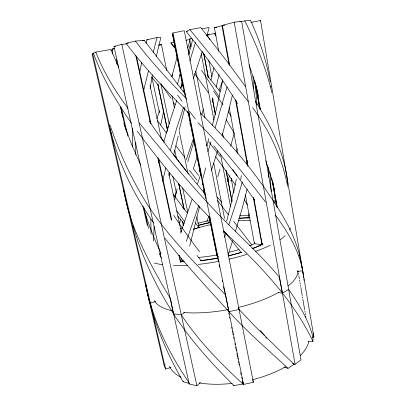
<?xml version="1.0" encoding="UTF-8"?>
<svg xmlns="http://www.w3.org/2000/svg" width="406" height="406" viewBox="0 0 406 406"><rect width="100%" height="100%" fill="white"/><g stroke="black" fill="none" stroke-linecap="round" stroke-linejoin="round"><path stroke-width="0.61" d="M268.569 177.31L268.417 167.353M308.159 341.761L312.93 341.279C313.305 337.721 312.321 334.311 311.169 330.971C306.144 315.909 297.598 302.333 288.615 289.351L282.434 293.233L278.191 292.462M150.829 219.128L151.047 234.211M135.802 142.252L135.716 154.676M132.493 128.245L132.326 146.749M154.168 226.477L153.544 241.093M245.376 194.738L254.466 243.732L261.936 244.529L262.174 243.057M254.466 243.732L254.663 242.483M150.037 88.488L152.453 74.897M256.896 90.411L257.084 89.345M236.343 179.071L233.516 192.992M179.356 224.858L180.538 218.946M220.646 89.198L216.911 107.017L212.404 125.408M174.565 42.072L171.022 42.772L170.921 43.29L175.356 48.72M242.763 381.554L243.514 384.446L253.369 382.3L184.283 30.709L172.956 32.942L172.54 35.053L183.091 87.518M247.361 160.471L246.762 163.451M139.557 73.105L141.694 62.585M160.756 124.957L163.801 110.391M168.947 175.828L169.606 172.667M158.579 162.74L159.203 159.949M219.042 74.42L216.144 87.077M232.41 95.065L227.847 114.081L222.082 135.695M156.285 56.53L160.857 37.504L157.046 37.54L146.84 39.818L145.982 43.452M232.136 199.214L226.69 221.214M143.526 91.167L148.423 70.989M213.921 67.726L210.988 79.967M182.913 208.024L183.608 205.04M162.573 181.386L165.841 167.845M180.731 87.858L182.406 80.855M173.661 154.864L178.234 136.142M183.243 260.094L180.711 261.616L181.507 258.338M189.632 246.168L199.564 206.679M247.147 189.094L242.291 207.892L235.338 231.765M213.236 99.059L212.516 101.936M188.724 55.043L192.688 39.357M157.046 37.54L153.169 52.607M234.166 133.178L230.745 146.064M171.845 76.663L177.209 56.566M203.954 190.003L204.254 188.866M227.142 86.722L215.15 127.804M170.383 150.19L176.61 128.524L183.487 107.473M237.307 148.586L236.399 151.925M249.147 213.333L247.883 217.946M177.488 84.169L180.523 73.1M199.63 171.692L200.412 168.82M242.311 181.924L236.942 200.178L228.806 224.909M163.684 142.156L168.83 124.556L176.666 100.541M206.923 35.758L209.141 27.517L201.66 28.796M203.34 109.067L201.848 114.421M208.872 138.512L206.903 145.581M223.66 232.273L223.919 231.344M208.623 223.006L209.689 219.276M195.519 42.427L189.785 61.154M187.795 161.735L194.093 140.821M227.649 181.918L229.476 175.747M187.755 47.852L189.988 40.448M193.429 168.612L197.108 156.442M210.942 141.735L207.852 151.859M174.641 196.94L176.331 191.429M217.773 150.448L211.293 170.611M202.371 51.176L193.393 78.627M232.633 240.56L228.06 254.993M186.308 241.347L198.701 205.659M180.624 233.085L192.053 199.447M190.622 44.097L188.166 51.603M186.273 159.751L193.276 139.146M218.281 256.191L217.667 258.069L216.763 255.029L217.149 253.841M200.98 173.535L197.428 184.075M156.848 118.892L159.695 110.498M182.852 82.21L180.843 88.173M224.645 237.17L225.949 233.318M172.758 73.999L171.809 76.668M222.244 81.682L219.088 90.299M204.67 189.399L203.614 192.292M179.665 75.354L180.076 74.257M231.689 178.63L230.755 180.929M206.801 221.453L208.892 216.398M93.893 53.435L92.675 53.663L92.126 54.409L164.06 365.126L165.612 369.079L170.997 367.445M126.829 43.792L121.805 44.396L113.944 46.446L189.232 384.086L196.885 385.7L200.473 382.472M145.663 284.758C152.133 318.994 165.77 351.571 183.091 381.686L183.634 381.259M292.69 363.644L295.096 364.339L300.968 359.802L241.6 21.234L234.176 22.208L222.412 25.405L229.664 65.29M134.259 229.984C143.206 259.667 156.919 287.783 173.575 313.879L181.289 314.812L184.816 312.285M284.236 367.014L288.011 368.354L294.04 364.304L254.912 326.221L239.063 309.473L238.495 307.723M237.576 103.687C222.148 78.505 204.715 54.592 186.283 31.536L189.856 29.643L200.858 27.613L227.309 61.819L245.371 86.463M118.785 67.584L110.914 49.451L95.791 52.09L93.4 53.201C102.632 78.221 116.116 101.464 131.488 123.185M159.649 45.208L161.426 44.574L166.785 70.634M112.447 53.988L112.33 49.05L114.553 48.314M193.753 229.126L199.057 227.492L196.849 216.768M164.06 365.126L165.237 364.771M145.541 283.023L148.977 299.973L150.342 303.038L155.66 301.562M218.743 51.166L214.368 27.588L224.406 25.202M239.834 21.711L241.6 21.234M159.533 254.08L160.756 253.76M241.184 21.772L244.859 20.853L250.522 20.3C259.185 39.215 265.91 59.078 269.736 79.546M208.699 37.859L206.842 35.124L215.921 33.125M189.186 113.721C167.049 91.294 144.993 68.614 126.093 43.325L135.426 41.087L144.303 40.351L185.298 94.273M142.465 40.788L144.303 40.351M191.069 46.939L189.521 39.012L191.947 38.484M165.034 238.352C184.4 263.362 206.101 286.423 227.284 309.869L228.898 311.646L239.063 309.473M250.862 22.503L260.52 20.488L260.637 21.092M185.994 40.285L189.693 39.514M186.283 31.536L187.476 31.318M110.909 50.263L112.685 49.933M158.421 45.107L161.426 44.574M123.454 188.805C130.143 228.695 150.144 264.6 170.53 298.811C172.362 306.073 172.129 314.234 177.63 319.989C184.634 330.266 192.231 340.126 200.27 349.612C210.892 362.137 222.255 374.007 233.886 385.593L242.945 384.01L242.615 381.315M112.33 49.05L114.193 48.75M297.263 271.497L302.693 270.695L303.754 277.745M214.368 27.588L216.834 27.253M222.412 25.405L224.269 25.157M312.64 337.188L313.874 337.026L313.193 332.92M113.944 46.446L115.735 46.228M206.842 35.124L209.156 34.845M312.184 337.411L312.97 337.33M298.877 255.866L299.74 255.785L302.693 270.695L302.165 267.478L302.861 273.182M126.093 43.325L128.499 43.117M146.84 39.818L147.977 39.798M189.521 39.012L191.099 38.981M183.091 381.686L189.5 383.487C172.743 358.721 158.335 331.991 150.342 303.038M293.411 364.086L294.04 364.304M242.945 384.01C220.23 363.02 198.351 340.751 181.289 314.812M288.011 368.354C268.026 349.754 247.229 331.946 228.898 311.646M223.346 230.953C257.993 263.24 292.224 298.111 312.93 341.279M210.272 218.078C183.476 191.226 159.812 161.461 137.167 131.087M200.386 112.954C225.609 138.02 249.162 164.882 268.995 194.449C281.921 213.338 294.091 233.389 299.74 255.785M186.724 99.054C168.668 80.611 151.007 61.697 135.426 41.087M197.976 122.683C222.645 147.322 244.493 174.555 265.651 202.208M228.69 310.615L225.538 294.979L214.546 283.474C189.069 256.937 162.897 230.42 143.81 198.712C129.935 175.702 118.785 151.052 110.219 125.596M217.139 196.981L221.58 202.056M175.077 104.758L173.205 102.601M223.807 288.493L224.645 289.468M199.057 227.492L195.179 222.904M260.246 330.347L264.595 335.432M184.238 223.767L177.721 216.012M158.954 85.945L151.565 76.937M205.411 194.317C185.841 170.51 166.176 146.678 149.215 120.907M207.314 75.511L220.219 91.736M265.788 337.127L266.706 338.264M224.279 231.405L241.362 252.684M171.022 42.772L175.321 48.152M139.288 122.972C165.694 154.661 191.799 186.699 220.463 216.398C240.083 236.576 261.256 255.338 279.211 277.085L282.434 293.233M189.856 29.643L232.283 81.276L248.183 101.581M187.257 213.094L173.129 194.154M206.507 144.714L207.121 145.495M213.815 145.81L239.916 179.548L254.628 200.072M201.361 261.088L196.92 255.354M189.653 123.307L190.592 124.515M184.436 221.3L176.732 210.887M189.5 114.421L187.379 111.67M228.38 214.703L217.56 200.518M173.717 154.727L185.593 170.292M184.786 157.361L175.991 145.84M193.596 168.947L198.595 175.544M186.166 171.053L186.745 171.814M187.897 173.332L188.47 174.093M188.328 51.948L189.363 53.333M215.596 156.564L226.046 171.124L235.323 185.019M127.966 108.285C115.121 90.893 103.652 72.298 95.791 52.09M194.525 73.395L208.217 92.538M166.333 132.98L157.604 120.734M164.136 142.029L160.989 137.68M275.633 215.434C287.763 232.029 298.948 250.182 302.693 270.695M171.048 98.343L161.223 84.357M252.654 107.707C269.802 131.011 282.226 157.888 287.61 186.379M153.696 222.975C135.467 197.199 121.024 168.586 112.563 138.106M201.462 70.142L219.362 97.186M209.009 38.321L209.927 39.702M214.195 33.333L216.038 36.124M255.511 101.561C271.512 126.515 284.86 154.184 287.884 184.025M226.193 119.775L234.095 132.737M232.689 169.317L233.217 170.17M233.48 170.591L235.049 173.154M228.334 111.63L231.273 116.441M244.305 199.6L247.361 204.883M244.859 20.853C255.907 43.909 266.006 67.64 271.863 92.609M161.466 258.043L159.482 253.872M140.755 165.13L131.26 143.622L123.855 123.343M265.702 160.74L270.01 173.403L273.893 187.344M249.005 64.676L254.151 79.891L258.693 96.542M133.772 228.345L134.097 229.436M252.694 380.001L253.369 382.3M132.98 225.614L133.61 227.796M112.041 136.203L112.305 137.157M225.538 294.979L224.888 292.564M224.67 291.757L224.345 290.534M111.66 134.777L111.914 135.726M223.914 288.905L224.132 289.722M241.712 377.499L242.012 378.656M111.168 132.879L111.411 133.828M111.046 132.407L110.117 128.621M274.03 187.917L274.304 189.059M92.675 53.663L165.612 369.079M274.441 189.632L274.7 190.774M121.419 107.874L127.778 136.101M143.77 207.085L148.576 228.416M120.47 106.514L125.758 129.971M142.907 206.02L147.266 225.345M109.255 124.845L109.676 126.733M122.45 115.923L122.683 116.989M121.805 44.396L196.885 385.7M136.487 56.51L150.981 123.739M158.376 158.015L171.809 220.321M179.416 255.592L180.711 261.616M135.731 55.18L150.524 123.739M157.888 157.863L171.281 219.93M178.914 255.283L180.472 262.504M121.988 113.792L122.333 115.395M151.966 77.673L159.391 112.746M172.849 176.336L176.417 193.185M182.375 221.336L183.284 225.635M150.027 85.316L161.476 139.08M168.744 173.23L181.309 232.222M157.949 84.255L167.439 129.473M178.792 183.537L184.238 209.466M157.716 84.057L167.46 130.438M178.62 183.578L183.994 209.146M160.862 83.677L169.302 124.079M174.742 150.124L176.615 159.086M182.67 188.064L187.76 212.445M171.961 95.775L174.372 107.519M179.269 131.3L187.841 172.976M121.876 113.254L120.739 107.28M172.956 32.942L243.514 384.446M172.707 34.2L185.43 97.506M188.414 112.467L205.761 198.823M209.43 217.068L218.433 261.733M219.047 264.793L219.539 267.244M222.229 280.627L222.473 281.84M223.442 286.677L223.686 287.89M228.751 313.158L228.979 314.295M229.552 317.132L229.776 318.268M231.593 327.297L231.821 328.424M232.384 331.23L232.608 332.352M232.831 333.473L233.059 334.59M233.617 337.386L233.841 338.497M234.851 343.506L235.074 344.618M235.627 347.389L235.85 348.495M236.074 349.596L236.297 350.703M236.85 353.459L237.068 354.56M237.292 355.661L237.51 356.762M237.733 357.859L237.952 358.955M238.505 361.695L238.723 362.786M238.941 363.883L239.159 364.974M240.692 372.591L241.062 374.444M183.69 90.513L183.933 91.71M188.019 112.031L200.528 174.275M202.371 183.426L202.614 184.644M203.716 190.115L204.558 194.327M209.014 216.469L216.763 255.029M195.778 71.075L204.918 117.897M213.749 163.126L224.548 218.453M203.543 52.81L208.242 77.409M212.242 98.343L215.378 114.736M226.061 170.627L231.943 201.432M201.188 53.663L213.952 120.125M220.428 153.849L230.572 206.69M208.72 60.098L211.861 76.668M222.661 133.579L223.366 137.304M231.232 178.762L233.866 192.637M203.913 53.978L208.435 77.693M212.277 97.826L215.378 114.091M226.122 170.429L232.075 201.665M229.162 107.351L237.713 153.432M221.935 25.532L229.065 64.564M235.48 99.693L247.579 165.937M253.329 197.417L261.936 244.529M269.838 80.089L270.132 81.728M236.008 100.18L248 166.161M253.75 197.808L262.332 245.026M234.176 22.208L295.096 364.339M255.678 84.539L259.962 109.138M272.7 182.243L276.917 206.436M254.689 80.459L259.515 108.123M271.71 178.051L276.613 206.172M256.201 85.849L260.327 109.696M272.868 182.152L277.298 207.745M145.378 283.124L145.566 284.21M298.004 270.777L298.212 272.02M298.425 273.258L298.638 274.497M298.846 275.74L299.374 278.841M299.587 280.079L299.801 281.322M300.009 282.561L300.222 283.799M300.43 285.042L300.643 286.281M300.856 287.524L302.226 295.583M302.44 296.827L302.653 298.065M302.861 299.303L304.657 309.849M304.87 311.087L305.084 312.331M305.292 313.569L305.505 314.807M305.718 316.051L305.926 317.289M260.52 20.488L313.874 337.026M270.853 86.057L271.01 87.133M254.628 81.164L254.795 82.316M254.877 82.895L256.206 94.588L256.866 104.748M242.458 379.98L242.509 380.427M242.199 377.783L242.301 378.661M269.848 172.276L271.162 191.52M303.916 279.125L304.058 280.5M233.836 385.142L233.886 385.593M259.561 104.139L259.987 108.859M252.989 76.15L253.456 88.675M116.872 64.209L116.781 59.159M308.788 341.583A71.679 33.175 -11.3 0 1 300.369 355.554M285.347 366.821A71.679 33.175 -11.3 0 1 252.948 379.6M232.115 383.401A71.679 33.175 -11.3 0 1 199.113 382.914M181.04 377.301A71.679 33.175 -11.3 0 1 169.5 366.445M297.913 270.756A73.572 25.964 -11.3 0 1 288.179 286.007M278.785 292.305A73.572 25.964 -11.3 0 1 238.53 307.398M227.654 309.707A73.572 25.964 -11.3 0 1 183.705 312.488M171.845 310.692A73.572 25.964 -11.3 0 1 154.341 300.602M274.689 197.088A319.233 229.913 4.3 0 1 274.75 198.235M274.832 199.95A319.233 229.913 4.3 0 1 274.938 203.37M219.956 156.234A216.753 8.785 52.6 0 1 208.735 141.902M233.663 221.448A220.326 22.898 49.5 0 1 251.989 245.148M199.564 251.715A220.712 81.728 55.2 0 1 173.753 215.317M161.075 253.334A246.127 191.251 52.5 0 1 145.216 213.125M167.049 131.859A511.596 283.961 -68.1 0 1 168.246 126.444M174.681 199.813A452.137 447.879 -44.5 0 1 177.087 188.734M217.758 176.676A617.419 45.548 -75.3 0 1 219.981 169.053M290.346 227.893A74.826 20.95 -11.3 0 1 289.711 229.969M285.144 235.774A74.826 20.95 -11.3 0 1 280.059 239.687M270.33 245.209A74.826 20.95 -11.3 0 1 255.303 251.502M246.62 254.415A74.826 20.95 -11.3 0 1 229.05 259.165M219.123 261.271A74.826 20.95 -11.3 0 1 198.138 264.423M187.557 265.296A74.826 20.95 -11.3 0 1 173.428 265.529M162.735 264.707A74.826 20.95 -11.3 0 1 154.229 262.986M180.513 228.517A74.826 20.95 -11.3 0 1 182.304 227.898M197.758 223.285A74.826 20.95 -11.3 0 1 208.293 220.757M239.494 215.911A74.826 20.95 -11.3 0 1 249.269 215.266M263.032 244.204A65.427 18.285 -11.3 0 1 252.476 248.695M241.626 252.375A65.427 18.285 -11.3 0 1 228.309 255.963M217.748 258.201A65.427 18.285 -11.3 0 1 200.564 260.748M184.385 261.784A65.427 18.285 -11.3 0 1 180.406 261.779M198.311 225.325A65.427 18.285 -11.3 0 1 209.729 222.554M239.22 218.195A65.427 18.285 -11.3 0 1 249.68 217.723M195.423 119.054A388.912 176.285 52 0 1 189.384 111.137M182.015 101.211A388.912 176.285 52 0 1 177.559 95.065M235.363 172.992A493.361 454.893 23.4 0 1 237.226 176.072M213.597 91.091A383.234 195.443 47.6 0 1 223.021 105.032M233.125 192.886A219.676 84.494 -78.4 0 1 231.75 199.072M241.377 175.676A178.929 65.909 -78.3 0 1 240.692 179.406M203.025 177.919A180.619 24.497 -73.4 0 1 205.756 167.856M222.661 79.779A223.777 95.872 -75.5 0 1 220.95 89.173M185.1 106.834A194.474 4.41 -76 0 1 179.137 130.356M189.566 170.398A336.396 20.432 53.5 0 1 196.94 180.112M262.58 244.143A64.843 18.118 -11.3 0 1 252.126 248.589M241.631 252.151A64.843 18.118 -11.3 0 1 228.187 255.78M217.733 257.998A64.843 18.118 -11.3 0 1 200.721 260.525M183.867 261.555A64.843 18.118 -11.3 0 1 180.756 261.55M180.624 231.187A64.843 18.118 -11.3 0 1 181.731 230.765M198.458 225.426A64.843 18.118 -11.3 0 1 209.78 222.676M238.753 218.372A64.843 18.118 -11.3 0 1 250.025 217.88M254.948 243.422A55.495 15.484 -11.3 0 1 249.406 245.818M239.063 249.482A55.495 15.484 -11.3 0 1 229.268 252.243M217.53 254.821A55.495 15.484 -11.3 0 1 198.58 257.409M193.611 229.177A55.495 15.484 -11.3 0 1 210.653 224.66M238.606 220.752A55.495 15.484 -11.3 0 1 250.147 220.62"/></g></svg>
